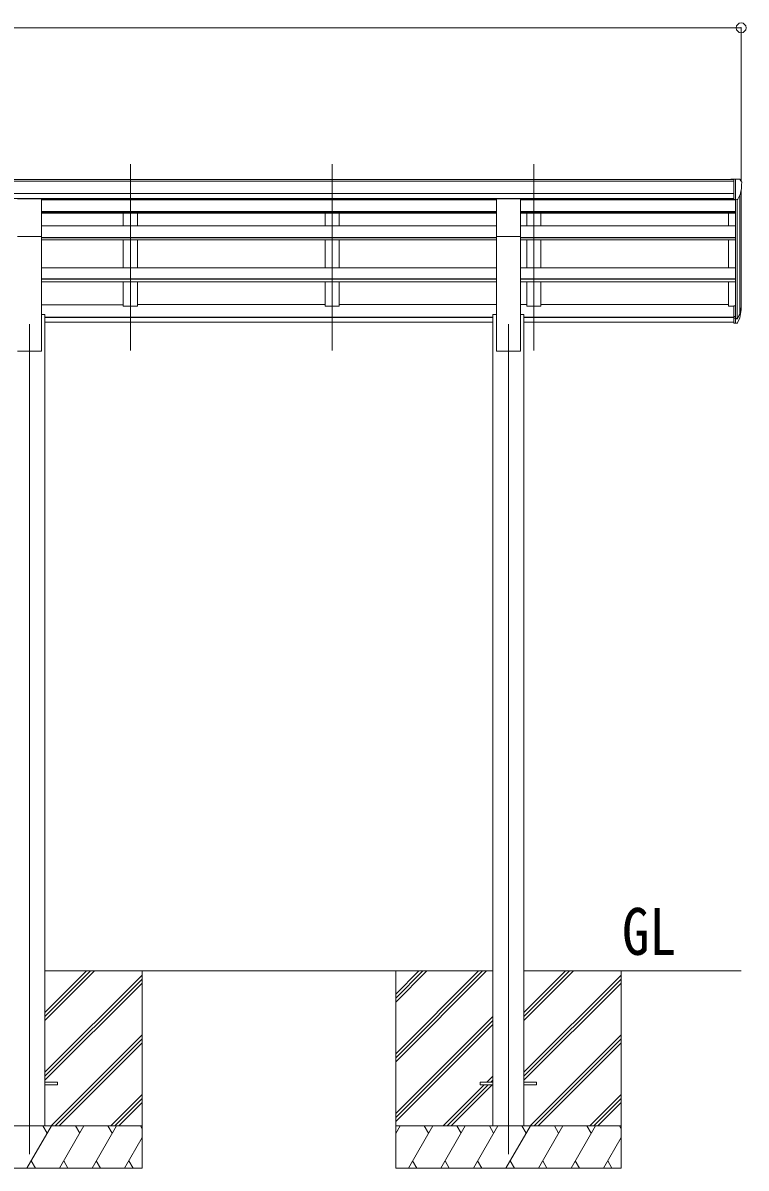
# Model space of a CAD drawing. Units: millimetres at full size, sheet at 1:35; details may follow other scales. Extents: x -9783 to 9892, y -6828 to 6752.
# Drawn here: x 3744 to 6311, y -4073 to -7 of the extents above; entities that cross this region are included whole.
import ezdxf
from ezdxf.enums import TextEntityAlignment as Align

# ---------------------------------------------------------------- set-up
doc = ezdxf.new("R2010")
doc.units = ezdxf.units.MM
doc.header["$LTSCALE"] = 35
doc.header["$PDMODE"] = 32
doc.header["$PDSIZE"] = 35
for name, color, linetype, lineweight in [('0-0_0', 7, 'Continuous', 9), ('0-1_本体', 4, 'Continuous', 9), ('0-2_部品', 7, 'Continuous', 9), ('0-8_PARTS2', 2, 'Continuous', 9), ('0-A_寸法', 6, 'Continuous', 9)]:
    doc.layers.add(name, color=color, linetype=linetype, lineweight=lineweight)
doc.styles.add('ＭＳ ゴシック', font='')
doc.styles.get('ＭＳ ゴシック').set_extended_font_data('MS Gothic')

msp = doc.modelspace()

# ---------------------------------------------------------------- linework, layer by layer
at = {"layer": '0-0_0'}
for p, q in [((3822.16, -3373.34), (5412.16, -3373.34)), ((3822.16, -3549.17), (3997.99, -3373.34)), ((3822.16, -3535.02), (3983.85, -3373.34)), ((3822.16, -3520.88), (3969.71, -3373.34)), ((4167.16, -3373.34), (4167.16, -4073.34)), ((5067.16, -3373.34), (5067.16, -4073.34)), ((5067.16, -3667.51), (5361.34, -3373.34)), ((5067.16, -3681.66), (5375.48, -3373.34)), ((5067.16, -3695.8), (5389.63, -3373.34)), ((5067.16, -3483.67), (5177.49, -3373.34)), ((5067.16, -3469.52), (5163.35, -3373.34)), ((5067.16, -3455.38), (5149.21, -3373.34)), ((5522.16, -3373.34), (6293.16, -3373.34)), ((5522.16, -3549.17), (5697.99, -3373.34)), ((5522.16, -3535.02), (5683.85, -3373.34)), ((5522.16, -3520.88), (5669.71, -3373.34)), ((5867.16, -3373.34), (5867.16, -4073.34)), ((3822.16, -3733.01), (4167.16, -3388.02)), ((3822.16, -3747.15), (4167.16, -3402.16)), ((5522.16, -3733.01), (5867.16, -3388.02)), ((5522.16, -3747.15), (5867.16, -3402.16)), ((3822.16, -3761.3), (4167.16, -3416.3)), ((5522.16, -3761.3), (5867.16, -3416.3)), ((5067.16, -3879.64), (5412.16, -3534.65)), ((5067.16, -3893.79), (5412.16, -3548.79)), ((5067.16, -3907.93), (5412.16, -3562.93)), ((3843.97, -3923.34), (4167.16, -3600.15)), ((3858.11, -3923.34), (4167.16, -3614.29)), ((5543.97, -3923.34), (5867.16, -3600.15)), ((5558.11, -3923.34), (5867.16, -3614.29)), ((3872.26, -3923.34), (4167.16, -3628.43)), ((5572.26, -3923.34), (5867.16, -3628.43)), ((5235.6, -3923.34), (5381.1, -3777.84)), ((5249.75, -3923.34), (5395.25, -3777.84)), ((5263.89, -3923.34), (5409.39, -3777.84)), ((5390.1, -3768.84), (5412.16, -3746.78)), ((5404.25, -3768.84), (5412.16, -3760.92)), ((4056.1, -3923.34), (4167.16, -3812.28)), ((5756.1, -3923.34), (5867.16, -3812.28)), ((4070.25, -3923.34), (4167.16, -3826.42)), ((4084.39, -3923.34), (4167.16, -3840.56)), ((5770.25, -3923.34), (5867.16, -3826.42)), ((5784.39, -3923.34), (5867.16, -3840.56)), ((4167.16, -3923.34), (3367.16, -3923.34)), ((3758.32, -4073.34), (3844.92, -3923.34)), ((3829.92, -3949.32), (3814.92, -3923.33)), ((3873.79, -4073.34), (3960.39, -3923.34)), ((3945.39, -3949.32), (3930.39, -3923.34)), ((3989.26, -4073.34), (4075.86, -3923.34)), ((4045.86, -3923.34), (4060.86, -3949.32)), ((4161.33, -3923.34), (4167.16, -3933.44)), ((5867.16, -3923.34), (5067.16, -3923.34)), ((5067.16, -3950.84), (5083.04, -3923.34)), ((5111.91, -4073.34), (5198.51, -3923.34)), ((5183.51, -3949.32), (5168.51, -3923.34)), ((5227.38, -4073.34), (5313.98, -3923.34)), ((5298.98, -3949.32), (5283.98, -3923.34)), ((5342.85, -4073.34), (5429.45, -3923.34)), ((5414.45, -3949.32), (5399.45, -3923.34)), ((5458.32, -4073.34), (5544.92, -3923.34)), ((5529.92, -3949.32), (5514.92, -3923.33)), ((5573.79, -4073.34), (5660.39, -3923.34)), ((5645.39, -3949.32), (5630.39, -3923.34)), ((5689.26, -4073.34), (5775.86, -3923.34)), ((5745.86, -3923.34), (5760.86, -3949.32)), ((5861.33, -3923.34), (5867.16, -3933.44)), ((4104.73, -4073.34), (4167.16, -3965.2)), ((5804.73, -4073.34), (5867.16, -3965.2)), ((3773.32, -4047.36), (3788.32, -4073.34)), ((3888.79, -4047.36), (3903.79, -4073.34)), ((4004.26, -4047.36), (4019.26, -4073.34)), ((4119.73, -4047.36), (4134.73, -4073.34)), ((5126.91, -4047.36), (5141.91, -4073.34)), ((5242.38, -4047.36), (5257.38, -4073.34)), ((5357.85, -4047.36), (5372.85, -4073.34)), ((5473.32, -4047.36), (5488.32, -4073.34)), ((5588.79, -4047.36), (5603.79, -4073.34)), ((5704.26, -4047.36), (5719.26, -4073.34)), ((5819.73, -4047.36), (5834.73, -4073.34)), ((3367.16, -4073.34), (4167.16, -4073.34)), ((5067.16, -4073.34), (5867.16, -4073.34))]:
    msp.add_line(p, q, dxfattribs=at)
at = {"layer": '0-1_本体'}
for p, q in [((1267.66, -563.8), (6266.66, -563.8)), ((1267.66, -569.16), (6266.66, -569.16)), ((6293.16, -1014.07), (6293.16, -600.55)), ((1267.66, -612.67), (6266.66, -612.68)), ((1267.66, -630.35), (6266.66, -630.35)), ((3809.66, -632.72), (5424.66, -632.72)), ((3809.66, -635.68), (5424.66, -635.68)), ((4100.16, -632.72), (4100.16, -635.68)), ((4150.16, -632.72), (4150.16, -635.68)), ((4816.16, -632.72), (4816.16, -635.68)), ((4866.16, -632.72), (4866.16, -635.68)), ((5509.66, -632.84), (6266.66, -632.84)), ((5509.66, -635.68), (6273.16, -635.68)), ((5532.16, -632.84), (5532.16, -635.68)), ((5582.16, -632.84), (5582.16, -635.68)), ((6273.16, -634.18), (6273.16, -1011.9)), ((6279.16, -634.71), (6279.16, -1056.33)), ((6288.88, -619.35), (6288.88, -1038.33)), ((3809.66, -677.63), (5424.66, -677.63)), ((3809.66, -679.33), (5424.66, -679.33)), ((3809.66, -683.11), (5424.66, -683.11)), ((4100.16, -683.11), (4100.16, -728.54)), ((4150.16, -683.11), (4150.16, -728.54)), ((4816.16, -683.11), (4816.16, -728.54)), ((4866.16, -683.11), (4866.16, -728.54)), ((5509.66, -677.63), (6273.16, -677.63)), ((5509.66, -679.33), (6273.16, -679.33)), ((5509.66, -683.11), (6273.16, -683.11)), ((5532.16, -683.11), (5532.16, -728.54)), ((5582.16, -683.11), (5582.16, -728.54)), ((6248.16, -728.54), (6248.16, -683.11)), ((3809.66, -728.54), (5424.66, -728.54)), ((5509.66, -728.54), (6273.16, -728.54)), ((3809.66, -1173.33), (3809.66, -766.37)), ((3809.66, -769.12), (5424.66, -769.12)), ((3809.66, -770.81), (5424.66, -770.81)), ((5424.66, -1173.33), (5424.66, -766.37)), ((5509.66, -1173.33), (5509.66, -766.37)), ((5509.66, -769.12), (6273.16, -769.12)), ((5509.66, -770.81), (6273.16, -770.81)), ((3809.66, -777.67), (5424.66, -777.67)), ((4100.16, -777.67), (4100.16, -876.78)), ((4150.16, -777.67), (4150.16, -876.78)), ((4816.16, -777.67), (4816.16, -876.78)), ((4866.16, -777.67), (4866.16, -876.78)), ((5509.66, -777.67), (6273.16, -777.67)), ((5532.16, -777.67), (5532.16, -876.78)), ((5582.16, -777.67), (5582.16, -876.78)), ((6248.16, -876.78), (6248.16, -777.67)), ((3809.66, -876.78), (5424.66, -876.78)), ((5509.66, -876.78), (6273.16, -876.78)), ((3809.66, -915.92), (5424.66, -915.92)), ((3809.66, -917.58), (5424.66, -917.58)), ((3809.66, -927.23), (5424.66, -927.23)), ((4100.16, -927.23), (4100.16, -1012.72)), ((4816.16, -927.23), (4816.16, -1012.72)), ((5509.66, -915.92), (6273.16, -915.92)), ((5509.66, -917.58), (6273.16, -917.58)), ((5509.66, -927.23), (6273.16, -927.23)), ((5532.16, -927.23), (5532.16, -1012.72)), ((6248.16, -1012.72), (6248.16, -927.23)), ((3809.66, -1007.93), (4100.16, -1007.93)), ((4150.16, -1007.51), (4816.16, -1007.51)), ((4866.16, -1007.51), (5424.66, -1007.51)), ((5509.66, -1007.51), (5532.16, -1007.51)), ((5582.16, -1007.51), (6248.16, -1007.51)), ((6266.66, -1012.72), (6248.16, -1012.72)), ((3809.66, -1043.33), (3822.16, -1043.33)), ((3822.16, -1043.33), (3822.16, -3923.33)), ((3822.16, -1051.82), (5412.16, -1051.82)), ((3822.16, -1053.2), (5412.16, -1053.2)), ((5412.16, -1043.33), (5412.16, -3923.33)), ((5412.16, -1043.33), (5424.66, -1043.33)), ((5509.66, -1043.33), (5522.16, -1043.33)), ((5522.16, -1043.33), (5522.16, -3923.33)), ((5522.16, -1051.82), (6266.66, -1051.82)), ((5522.16, -1053.2), (6266.66, -1053.2)), ((3822.16, -1070.37), (5412.16, -1070.37)), ((5522.16, -1070.37), (6266.66, -1070.37)), ((3724.66, -1173.33), (3809.66, -1173.33)), ((5424.66, -1173.33), (5509.66, -1173.33))]:
    msp.add_line(p, q, dxfattribs=at)
for points in [[(4150.16, -927.23), (4150.16, -1012.72), (4100.16, -1012.72)], [(4866.16, -927.23), (4866.16, -1012.72), (4816.16, -1012.72)], [(5582.16, -927.23), (5582.16, -1012.72), (5532.16, -1012.72)]]:
    msp.add_lwpolyline(points, dxfattribs=at)
at = {"layer": '0-2_部品'}
for p, q in [((6266.66, -562.2), (6256.66, -562.28)), ((6256.66, -564.39), (6256.66, -562.28)), ((6266.66, -634.18), (6266.66, -562.2)), ((6285.16, -562.2), (6266.66, -562.2)), ((6273.16, -635.18), (6273.16, -562.2)), ((6285.16, -562.2), (6287.5, -562.34)), ((6288.25, -562.76), (6292.32, -568.57)), ((6295.16, -571.57), (6295.16, -572.2)), ((3724.66, -632.22), (3809.66, -632.22)), ((3809.66, -766.37), (3809.66, -632.22)), ((5424.66, -632.22), (5509.66, -632.22)), ((5424.66, -766.37), (5424.66, -632.22)), ((5509.66, -766.37), (5509.66, -632.22)), ((6266.66, -634.18), (6273.16, -634.18)), ((6273.16, -635.18), (6278.37, -634.86)), ((6280.79, -633.37), (6290.06, -617.3)), ((3724.66, -766.37), (3809.66, -766.37)), ((5424.66, -766.37), (5509.66, -766.37)), ((6266.66, -1011.9), (6266.66, -1072.96)), ((6266.66, -1011.9), (6273.16, -1011.9)), ((6273.16, -1011.9), (6273.16, -1073.78)), ((6266.66, -1050.21), (6273.16, -1050.21)), ((6266.66, -1055.61), (6273.16, -1055.61)), ((6273.16, -1056.61), (6278.3, -1056.61)), ((6279.6, -1055.86), (6289.35, -1037.44)), ((6290.77, -1037.94), (6280.61, -1057.11)), ((6288.18, -1054.79), (6280.61, -1072.28)), ((6266.66, -1072.96), (6273.16, -1072.96)), ((6273.16, -1058.61), (6278.01, -1058.61)), ((6273.16, -1073.78), (6278.01, -1073.78))]:
    msp.add_line(p, q, dxfattribs=at)
at = {"layer": '0-2_部品', "color": 4}
for p, q in [((3867.16, -3768.83), (3822.16, -3768.83)), ((3867.16, -3777.83), (3822.16, -3777.83)), ((3867.16, -3768.83), (3867.16, -3777.83)), ((5367.16, -3768.83), (5367.16, -3777.83)), ((5412.16, -3768.83), (5367.16, -3768.83)), ((5412.16, -3777.83), (5367.16, -3777.83)), ((5567.16, -3768.83), (5522.16, -3768.83)), ((5567.16, -3777.83), (5522.16, -3777.83)), ((5567.16, -3768.83), (5567.16, -3777.83))]:
    msp.add_line(p, q, dxfattribs=at)
at = {"layer": '0-2_部品'}
for centre, radius, start, end in [((6287.43, -563.34), 1, 35, 86.5), ((6292.16, -571.57), 3, 0, 87), ((6093.16, -572.2), 202, 347.09739, 0), ((6278.19, -631.87), 3, 273.5, 330), ((6205.22, -1011.49), 88.05, 342.78929, 2.77608), ((6204.5, -1015.77), 89.07, 345.58812, 5.50424), ((6278.01, -1055.61), 3, 270, 330), ((6278.3, -1055.11), 1.5, 270, 330), ((6159.94, -1018.71), 133.22, 344.28698, 356.72013), ((6278.01, -1070.78), 3, 270, 330)]:
    msp.add_arc(centre, radius, start, end, dxfattribs=at)
at = {"layer": '0-8_PARTS2'}
for p, q in [((4125.16, -1170.99), (4125.16, -508.47)), ((4841.16, -1170.99), (4841.16, -508.47)), ((5557.16, -1170.99), (5557.16, -508.47)), ((3767.16, -1077.2), (3767.16, -4023.34)), ((5467.16, -1077.2), (5467.16, -4023.34))]:
    msp.add_line(p, q, dxfattribs=at)
at = {"layer": '0-A_寸法'}
for p, q in [((1241.16, -24.98), (6293.16, -24.98)), ((6293.16, -24.98), (6293.16, -570.6))]:
    msp.add_line(p, q, dxfattribs=at)
msp.add_point((6293.16, -24.98), dxfattribs=at)

# ---------------------------------------------------------------- texts
at = {"layer": '0-0_0', "style": 'ＭＳ ゴシック', "width": 0.85}
msp.add_text('GL', height=166.8, dxfattribs=at).set_placement((5870.38, -3366.4), align=Align.BOTTOM_LEFT)

doc.saveas('drawing.dxf')
